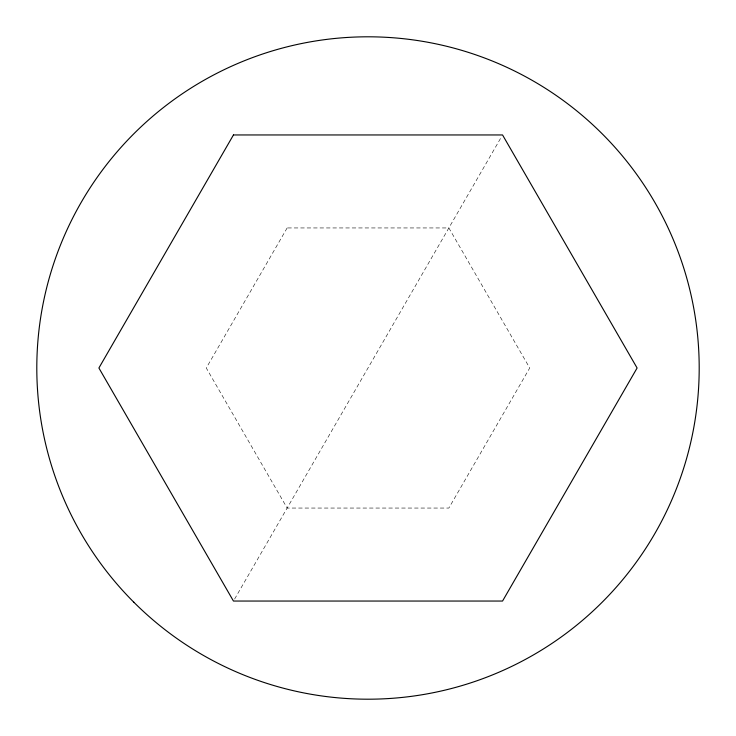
<?xml version="1.0" encoding="UTF-8"?>
<svg xmlns="http://www.w3.org/2000/svg" width="736" height="736" viewBox="0 0 736 736"><rect width="100%" height="100%" fill="white"/><g stroke="black" fill="none" stroke-linecap="round" stroke-linejoin="round"><path stroke-width="0.55" stroke-dasharray="3.68 2.76" d="M234.6 599.058L501.4 136.942M287.141 227.948L206.282 368L287.141 508.052L448.859 508.052L529.718 368L448.859 227.948L287.141 227.948"/><path stroke-width="1.1" d="M233.45 134.955L98.9 368L233.45 601.045L502.55 601.045L637.1 368L502.55 134.955L233.45 134.955M133.805 602.195A331.2 331.2 0 0 0 687.912 453.716A331.2 331.2 0 0 0 282.284 48.088A331.2 331.2 0 0 0 133.805 602.195"/></g></svg>
